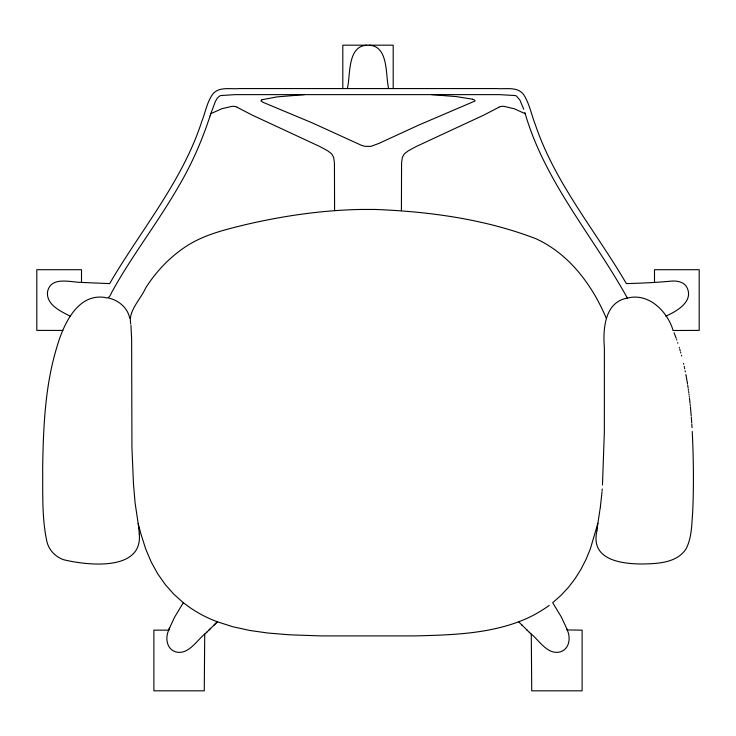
<?xml version="1.0" encoding="UTF-8"?>
<svg xmlns="http://www.w3.org/2000/svg" width="736" height="736" viewBox="0 0 736 736"><rect width="100%" height="100%" fill="white"/><g stroke="black" fill="none" stroke-linecap="round" stroke-linejoin="round"><path stroke-width="1.1" d="M602.471 485.015L604.348 432.133L604.385 347.999C602.858 329.415 604.449 301.769 627.79 298.006C648.876 292.753 667.276 311.3 673.017 330.17M602.223 488.989L602.066 491.243M347.374 88.568C350.713 74.575 347.033 45.144 368 45.172C388.967 45.144 385.287 74.575 388.626 88.568M601.984 492.255L600.328 507.196M596.951 530.849C589.996 560.519 622.417 564.043 643.117 563.978C658.085 563.629 676.872 562.893 685.989 549.001C691.858 537.823 691.647 524.694 692.668 512.422C693.873 485.456 693.542 458.427 692.236 431.471M596.979 530.518L597.163 528.733M597.172 528.687L597.595 525.228M597.595 525.191L599.711 511.272M597.853 523.333L590.346 548.854L586.012 559.424L581.008 569.241L574.963 578.836L568.376 587.42L560.887 595.479L552.699 602.71L561.375 617.099L566.554 628.167M600.245 507.766L599.849 510.388M606.271 318.265C592.379 285.154 569.186 253.874 535.771 238.657C484.822 219.144 429.714 211.582 375.424 209.456L360.576 209.456C322.506 210.211 284.63 215.676 247.544 224.176C226.513 229.273 204.801 234.278 186.401 246.192C170.016 256.901 156.207 271.354 145.728 287.859C141.284 298.227 128.855 310.307 130.465 321.899M210.873 113.454L210.082 115.883M210.054 115.984C202.115 140.337 191.857 163.972 178.811 186.033C160.807 217.46 138.966 246.468 120.272 277.463C117.337 282.348 114.503 287.298 111.752 292.293C110.17 295.808 108.836 299.331 104.586 297.408C77.234 293.443 63.14 324.861 56.534 348.238C44.887 387.035 43.332 427.956 42.66 468.179C42.946 492.274 41.731 516.773 46.672 540.509C48.355 549.47 55.09 556.802 63.646 559.728C86.011 565.211 143.005 572.157 139.279 533.858M168.756 630.044C165.214 637.496 166.364 648.425 175.012 651.645C188.296 655.969 196.797 640.007 205.62 633.356M169.17 628.894L168.728 630.145L153.888 630.145L153.888 690.828L204.268 690.828L204.718 634.248M168.765 630.025L168.958 629.473M169.068 629.17L169.252 628.654M169.262 628.636L174.496 617.348L183.301 602.71L173.816 594.191L165.278 584.55L157.697 573.776L151.303 562.212L145.654 548.854L140.65 533.048L138.166 523.452L135.093 502.982L133.455 483.782L131.937 447.442L131.634 338.983L130.953 325.413M169.446 628.167L169.666 627.578M62.882 330.418L36.8 330.39L36.8 269.707L81.503 269.707L81.503 282.431L109.627 283.608C140.926 229.945 182.445 181.268 201.82 121.357C205.445 112.24 207 101.982 212.897 93.914C219.337 86.314 230.699 89.406 239.329 88.568L496.671 88.568C505.604 89.35 517.896 86.167 523.903 94.962C529.607 104.126 531.502 115.009 535.44 124.954C555.146 183.338 595.718 231.076 626.373 283.608C641.222 283.185 656.061 282.56 670.846 281.152C676.844 280.582 684.324 281.722 687.139 287.831C693.662 301.889 676.246 311.466 665.859 316.167M70.141 316.167C60.83 311.328 45.742 304.603 47.592 291.474C51.078 276.046 70.472 282.265 81.503 282.431M210.128 628.93L210.68 628.388M213.569 625.554L214.176 624.947M214.599 624.542L217.378 621.8L232.797 626.741L249.633 630.439L267.849 633.024L290.03 634.828L321.071 635.904L414.929 635.904C449.724 635.012 485.64 634.128 518.622 621.8A126.141 126.141 0 0 0 549.222 605.378M209.098 629.942L217.221 621.957M206.917 632.086L209.613 629.446M205.335 633.641L207.037 631.976M498.842 107.281L484.205 114.908L416.052 146.584L408.535 150.65L404.331 153.87L402.353 157.329L401.562 162.96L401.414 210.68M379.574 143.106L418.913 125L475.005 101.016L474.729 100.114L472.402 99.185M378.985 143.382L370.981 146.363L364.9 146.344L361.477 145.323L311.806 122.682L263.212 102.387L260.93 100.887L261.841 99.802M261.97 99.737L276.911 96.913L304.437 94.631M369.187 45.19L393.19 45.172L393.19 88.568M431.563 94.631L456.412 96.609L472.337 99.167M366.813 45.19L342.81 45.172L342.81 88.568M108.661 298.108C118.551 300.168 127.751 307.878 129.72 318.228M237.158 107.281L251.795 114.908L319.948 146.584L327.465 150.65L331.669 153.87L333.647 157.329L334.438 162.96L334.586 210.68M183.301 602.71L190.928 608.258A125.562 125.562 0 0 0 217.378 621.8M530.665 633.641L529.313 632.316M530.38 633.356C539.203 640.053 547.621 655.831 560.887 651.682C569.627 648.545 570.796 637.45 567.244 630.071M521.824 624.947L522.431 625.554M518.622 621.8L527.151 630.191M526.93 629.979L529.432 632.426M531.282 634.248L531.732 690.828L582.112 690.828L582.112 630.145L567.208 629.952M627.376 298.098C593.547 236.817 545.183 182.298 525.283 113.924M673.155 330.501L699.2 330.39L699.2 269.707L654.497 269.707L654.497 282.431M674.075 332.746L676.2 338.339M567.005 629.372L566.702 628.553L567.152 629.795M676.614 339.498L676.816 340.087M523.728 109.25L519.947 100.142L516.598 96.177A5.879 5.879 0 0 0 515.32 95.57L499.33 94.631L235.051 94.631L220.726 95.56A5.87 5.87 0 0 0 219.438 96.158L217.35 98.09L215.4 101.393L210.8 113.694L221.83 108.735L231.84 106.398A10.424 10.424 0 0 1 237.213 107.152M677.663 342.58L677.865 343.169M524.786 112.424L525.219 113.73L514.344 108.79L504.16 106.398A10.424 10.424 0 0 0 498.787 107.152M679.19 347.346L679.402 348.045M679.76 349.232L680.285 351.017M680.634 352.213L680.855 353.013M681.462 355.23L681.683 356.031M683.523 363.382L683.707 364.21M684.176 366.28L684.36 367.117M684.544 367.954L684.728 368.8M685.142 370.788L685.372 371.928M685.878 374.523L686.044 375.388M686.145 375.967L687.277 382.435M687.369 383.033L687.516 383.934M130.52 322.23L130.612 322.837M687.7 385.13L688.114 387.854M688.289 389.077L688.464 390.301M138.166 523.452L138.837 528.733M130.723 323.573L130.796 324.116M688.629 391.534L688.795 392.766M689.043 394.634L688.96 394.008M689.273 396.52L689.2 395.894M689.43 397.78L690.055 403.365M138.819 528.623L139.288 533.959M690.175 404.496L690.294 405.637M690.405 406.778L691.233 416.116M691.325 417.312L691.72 422.758M691.794 423.982L692.024 427.699"/></g></svg>
